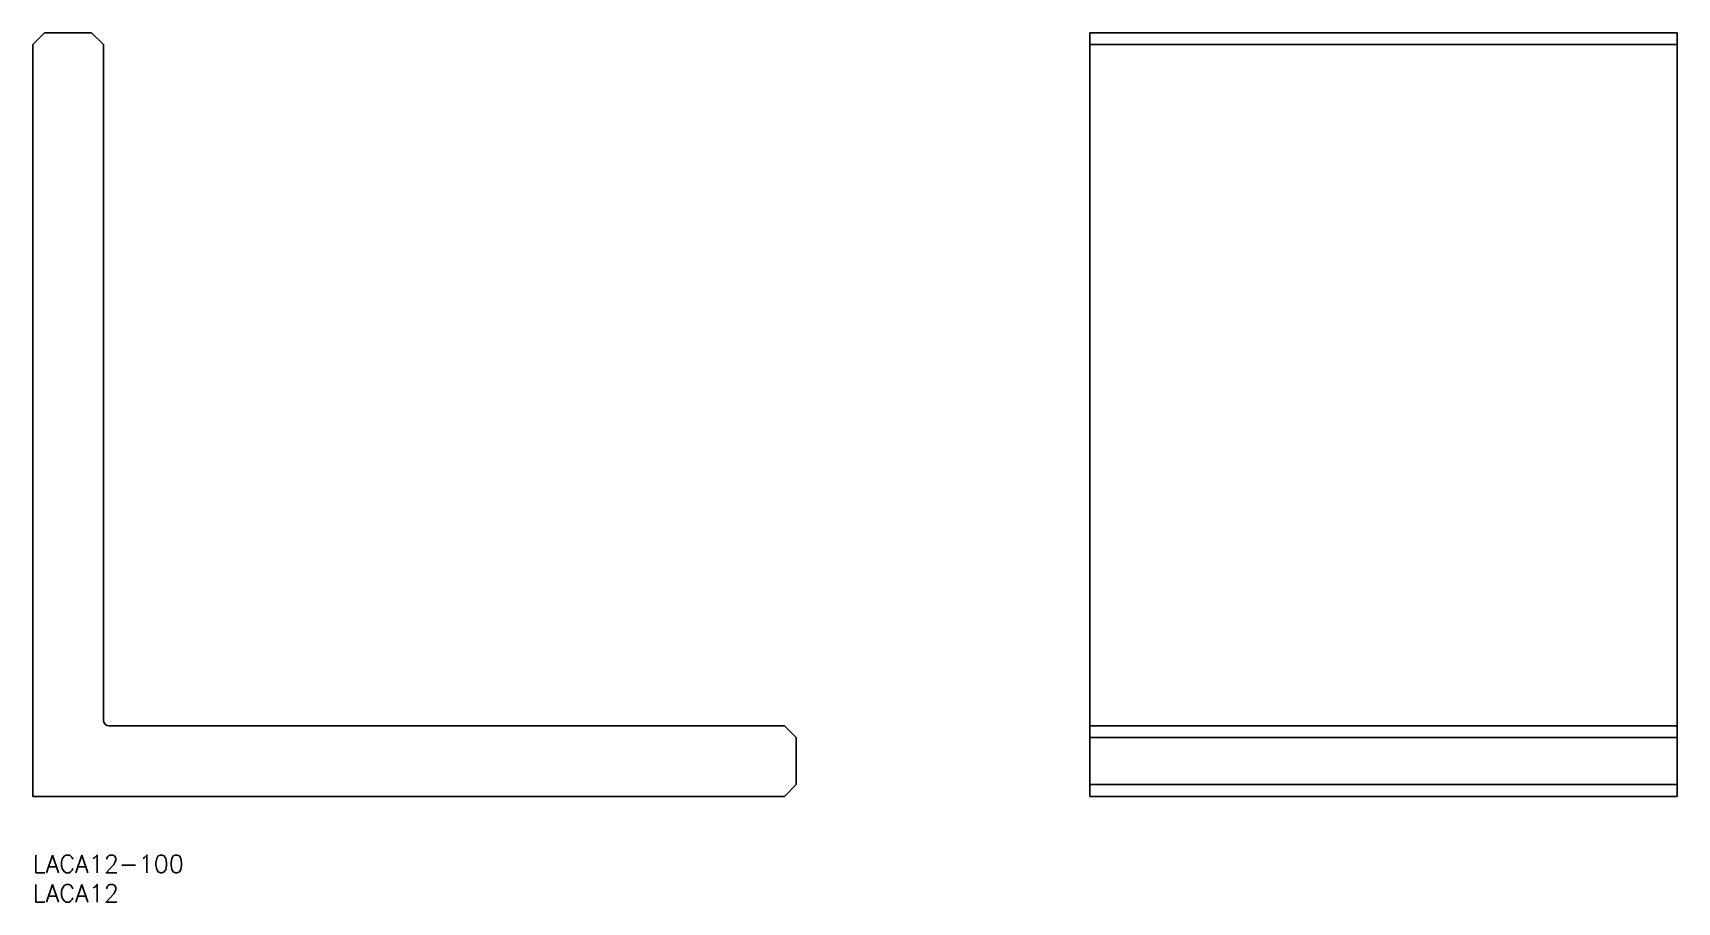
# Model space of a CAD drawing. Extents: x 0 to 280, y -8 to 140.
import ezdxf

# ---------------------------------------------------------------- set-up
doc = ezdxf.new("R2010")
doc.units = 0
doc.header["$LTSCALE"] = 0.5
doc.layers.add('MSM_CONTINUOUS', color=7, linetype='CONTINUOUS')
doc.layers.add('MSM_PART_NUMBER', color=7, linetype='CONTINUOUS')
doc.styles.get("Standard").update_dxf_attribs({"font": 'txt.shx', "height": 3, "bigfont": 'bigfont.shx'})

# ---------------------------------------------------------------- blocks, each defined once
blk = doc.blocks.new('*U2')
at = {"layer": 'MSM_PART_NUMBER'}
blk.add_text('LACA12-100', height=3, dxfattribs=at).set_placement((0, -3))
blk = doc.blocks.new('*U3')
at = {"layer": 'MSM_PART_NUMBER'}
blk.add_text('LACA12', height=3, dxfattribs=at).set_placement((0, -8))

msp = doc.modelspace()

# ---------------------------------------------------------------- linework, layer by layer
at = {"layer": 'MSM_CONTINUOUS'}
for p, q in [((2, 140), (0, 138)), ((10, 140), (2, 140)), ((12, 138), (10, 140)), ((180, 10), (180, 140)), ((180, 140), (280, 140)), ((280, 10), (280, 140)), ((0, 138), (0, 10)), ((12, 23), (12, 138)), ((180, 138), (280, 138)), ((128, 22), (13, 22)), ((130, 20), (128, 22)), ((130, 12), (130, 20)), ((180, 22), (280, 22)), ((180, 20), (280, 20)), ((128, 10), (130, 12)), ((180, 12), (280, 12)), ((0, 10), (128, 10)), ((180, 10), (280, 10))]:
    msp.add_line(p, q, dxfattribs=at)
msp.add_arc((13, 23), 1, 180, 270, dxfattribs=at)

# ---------------------------------------------------------------- block references
for name in ['*U2', '*U3']:
    msp.add_blockref(name, (0, 0), dxfattribs=at)

doc.saveas('drawing.dxf')
